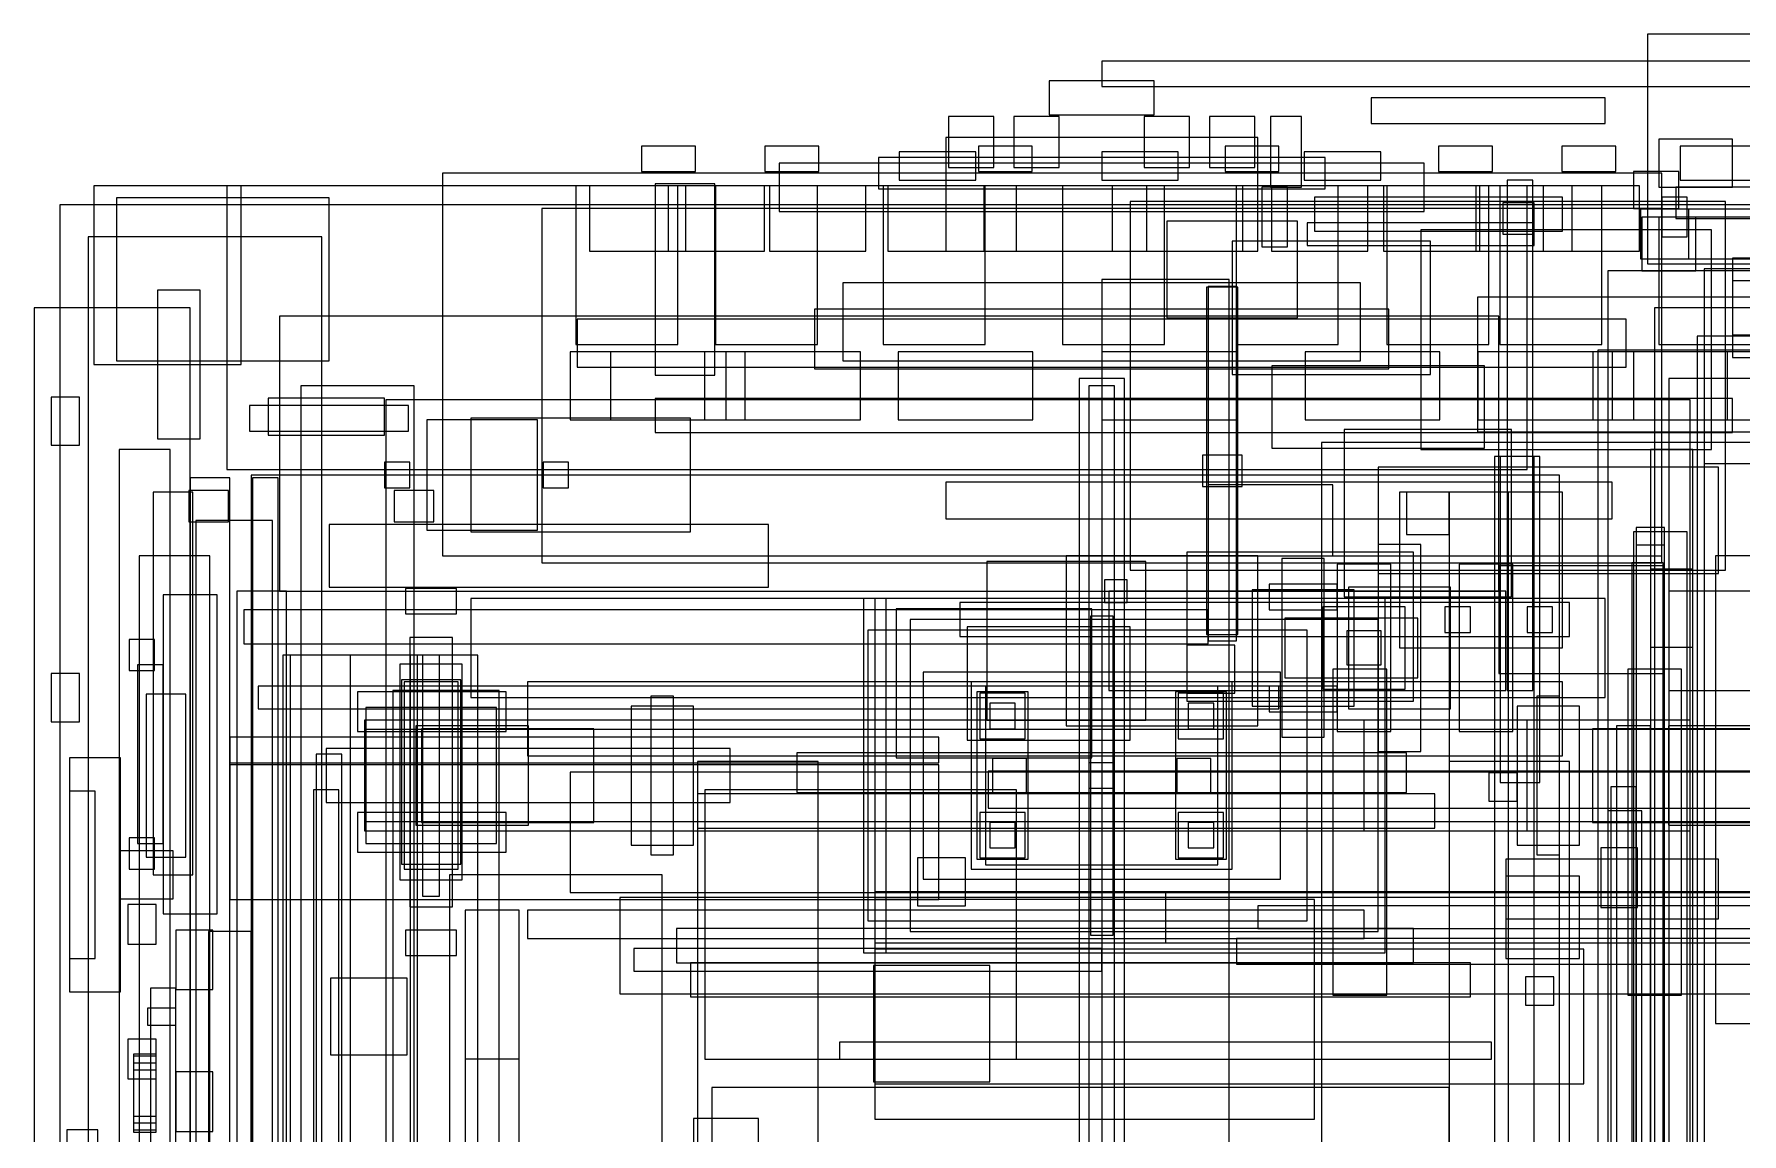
# Model space of a CAD drawing. Header units: millimetres. Extents: x -18 to 5970, y -985 to 4490.
# Drawn here: x -18 to 1186, y 177 to 953 of the extents above; entities that cross this region are included whole.
import ezdxf

# ---------------------------------------------------------------- set-up
doc = ezdxf.new("R2010")
doc.units = ezdxf.units.MM

msp = doc.modelspace()

# ---------------------------------------------------------------- linework, layer by layer
at = {"layer": 'AS_FITTED_ROUTES'}
for p, q in [((1039, 850), (1021, 850)), ((1021, 850), (1021, 490)), ((1039, 490), (1039, 850)), ((830, 775), (810, 775)), ((810, 775), (810, 525)), ((830, 525), (830, 775)), ((154, 640), (136, 640)), ((136, 640), (136, -640)), ((154, -640), (154, 640)), ((1095, 637), (625, 637)), ((625, 637), (625, 611)), ((1095, 611), (1095, 637)), ((625, 611), (1095, 611)), ((1131, 580), (1109, 580)), ((1109, 580), (1109, -580)), ((1131, -580), (1131, 580)), ((810, 547), (130, 547)), ((130, 547), (130, 523)), ((1065, 552), (635, 552)), ((635, 552), (635, 528)), ((810, 523), (810, 547)), ((1065, 528), (1065, 552)), ((130, 523), (810, 523)), ((635, 528), (1065, 528)), ((810, 525), (830, 525)), ((860, 493), (140, 493)), ((140, 493), (140, 477)), ((860, 477), (860, 493)), ((1021, 490), (1039, 490)), ((140, 477), (860, 477)), ((950, 446), (520, 446)), ((520, 446), (520, 418)), ((950, 418), (950, 446)), ((1305, 433), (655, 433)), ((655, 433), (655, 407)), ((520, 418), (950, 418)), ((655, 407), (1305, 407)), ((3040, 348), (780, 348)), ((780, 348), (780, 312)), ((920, 335), (330, 335)), ((330, 335), (330, 315)), ((920, 315), (920, 335)), ((330, 315), (920, 315)), ((955, 322), (435, 322)), ((435, 322), (435, 298)), ((2930, 315), (830, 315)), ((830, 315), (830, 297)), ((955, 298), (955, 322)), ((780, 312), (3040, 312)), ((435, 298), (955, 298)), ((995, 298), (445, 298)), ((445, 298), (445, 274)), ((830, 297), (2930, 297)), ((995, 274), (995, 298)), ((445, 274), (995, 274)), ((1010, 242), (550, 242)), ((550, 242), (550, 230)), ((1010, 230), (1010, 242)), ((550, 230), (1010, 230))]:
    msp.add_line(p, q, dxfattribs=at)
at = {"layer": 'BODY'}
for p, q in [((1250, 953), (1120, 953)), ((1120, 953), (1120, 791)), ((1142, 856), (1110, 856)), ((1110, 856), (1110, 830)), ((1142, 856), (1110, 856)), ((1110, 856), (1110, 830)), ((1142, 856), (1110, 856)), ((1110, 856), (1110, 830)), ((1142, 856), (1110, 856)), ((1110, 856), (1110, 830)), ((1142, 830), (1142, 856)), ((1142, 830), (1142, 856)), ((1142, 830), (1142, 856)), ((1142, 830), (1142, 856)), ((1035, 846), (118, 846)), ((118, 846), (118, 646)), ((1130, 855), (270, 855)), ((270, 855), (270, 585)), ((436.026, 846), (364.026, 846)), ((364.026, 846), (364.026, 734)), ((441.642, 846), (373.642, 846)), ((373.642, 846), (373.642, 800)), ((462, 847.5), (420, 847.5)), ((420, 847.5), (420, 712.5)), ((497.09, 846), (429.09, 846)), ((429.09, 846), (429.09, 800)), ((436.026, 734), (436.026, 846)), ((441.642, 800), (441.642, 846)), ((462, 712.5), (462, 847.5)), ((534.5, 846), (462.5, 846)), ((462.5, 846), (462.5, 734)), ((497.09, 800), (497.09, 846)), ((568.691, 846), (500.691, 846)), ((500.691, 846), (500.691, 800)), ((534.5, 734), (534.5, 846)), ((568.691, 800), (568.691, 846)), ((652.796, 846), (580.796, 846)), ((580.796, 846), (580.796, 734)), ((652.192, 846), (584.192, 846)), ((584.192, 846), (584.192, 800)), ((652.192, 800), (652.192, 846)), ((652.796, 734), (652.796, 846)), ((742.632, 846), (674.632, 846)), ((674.632, 846), (674.632, 800)), ((779.334, 846), (707.334, 846)), ((707.334, 846), (707.334, 734)), ((742.632, 800), (742.632, 846)), ((834.639, 846), (766.639, 846)), ((766.639, 846), (766.639, 800)), ((779.334, 734), (779.334, 846)), ((901.728, 846), (829.728, 846)), ((829.728, 846), (829.728, 734)), ((834.639, 800), (834.639, 846)), ((922.746, 846), (854.746, 846)), ((854.746, 846), (854.746, 800)), ((901.728, 734), (901.728, 846)), ((922.746, 800), (922.746, 846)), ((1001.72, 846), (933.72, 846)), ((933.72, 846), (933.72, 800)), ((1007.998, 846), (935.998, 846)), ((935.998, 846), (935.998, 734)), ((1066.868, 846), (998.868, 846)), ((998.868, 846), (998.868, 800)), ((1001.72, 800), (1001.72, 846)), ((1007.998, 734), (1007.998, 846)), ((1087.74, 846), (1015.74, 846)), ((1015.74, 846), (1015.74, 734)), ((1035, 646), (1035, 846)), ((1114.32, 846), (1046.32, 846)), ((1046.32, 846), (1046.32, 800)), ((1066.868, 800), (1066.868, 846)), ((1087.74, 734), (1087.74, 846)), ((1114.32, 800), (1114.32, 846)), ((1130, 585), (1130, 855)), ((1920, 845), (1140, 845)), ((1140, 845), (1140, 823)), ((1060, 838), (885, 838)), ((885, 838), (885, 814)), ((1060, 838), (885, 838)), ((885, 838), (885, 814)), ((1060, 838), (885, 838)), ((885, 838), (885, 814)), ((1060, 838), (885, 838)), ((885, 838), (885, 814)), ((1060, 838), (885, 838)), ((885, 838), (885, 814)), ((1040, 834), (1018, 834)), ((1018, 834), (1018, 812)), ((1040, 812), (1040, 834)), ((1060, 814), (1060, 838)), ((1060, 814), (1060, 838)), ((1060, 814), (1060, 838)), ((1060, 814), (1060, 838)), ((1060, 814), (1060, 838)), ((1148, 838), (1130, 838)), ((1130, 838), (1130, 810)), ((1148, 810), (1148, 838)), ((1040, 820), (880, 820)), ((880, 820), (880, 804)), ((1040, 820), (880, 820)), ((880, 820), (880, 804)), ((1040, 820), (880, 820)), ((880, 820), (880, 804)), ((1040, 820), (880, 820)), ((880, 820), (880, 804)), ((1040, 820), (880, 820)), ((880, 820), (880, 804)), ((1040, 804), (1040, 820)), ((1040, 804), (1040, 820)), ((1040, 804), (1040, 820)), ((1040, 804), (1040, 820)), ((1040, 804), (1040, 820)), ((1110, 830), (1142, 830)), ((1110, 830), (1142, 830)), ((1110, 830), (1142, 830)), ((1110, 830), (1142, 830)), ((1149, 829.5), (1115, 829.5)), ((1115, 829.5), (1115, 794.5)), ((1675, 829.5), (1115, 829.5)), ((1115, 829.5), (1115, 794.5)), ((1675, 829.5), (1115, 829.5)), ((1115, 829.5), (1115, 794.5)), ((1154, 824), (1116, 824)), ((1116, 824), (1116, 786)), ((1154, 824), (1116, 824)), ((1116, 824), (1116, 786)), ((1938, 824), (1128, 824)), ((1128, 824), (1128, 734)), ((1140, 823), (1920, 823)), ((1149, 794.5), (1149, 829.5)), ((1154, 786), (1154, 824)), ((1154, 786), (1154, 824)), ((885, 814), (1060, 814)), ((885, 814), (1060, 814)), ((885, 814), (1060, 814)), ((885, 814), (1060, 814)), ((885, 814), (1060, 814)), ((1165, 815), (960, 815)), ((960, 815), (960, 660)), ((1018, 812), (1040, 812)), ((1130, 810), (1148, 810)), ((1165, 660), (1165, 815)), ((373.642, 800), (441.642, 800)), ((429.09, 800), (497.09, 800)), ((500.691, 800), (568.691, 800)), ((584.192, 800), (652.192, 800)), ((674.632, 800), (742.632, 800)), ((766.639, 800), (834.639, 800)), ((854.746, 800), (922.746, 800)), ((880, 804), (1040, 804)), ((880, 804), (1040, 804)), ((880, 804), (1040, 804)), ((880, 804), (1040, 804)), ((880, 804), (1040, 804)), ((933.72, 800), (1001.72, 800)), ((998.868, 800), (1066.868, 800)), ((1046.32, 800), (1114.32, 800)), ((1980, 795), (1180, 795)), ((1180, 795), (1180, 725)), ((1115, 794.5), (1149, 794.5)), ((1115, 794.5), (1675, 794.5)), ((1115, 794.5), (1675, 794.5)), ((1116, 786), (1154, 786)), ((1116, 786), (1154, 786)), ((1120, 791), (1250, 791)), ((1232, 779), (1180, 779)), ((1180, 779), (1180, 741)), ((3050, 767.5), (1000, 767.5)), ((1000, 767.5), (1000, 672.5)), ((1015, 754), (155, 754)), ((155, 754), (155, 560)), ((1105, 752), (365, 752)), ((365, 752), (365, 718)), ((1015, 560), (1015, 754)), ((1105, 718), (1105, 752)), ((1235, 740), (1155, 740)), ((1155, 740), (1155, -740)), ((1180, 741), (1232, 741)), ((364.026, 734), (436.026, 734)), ((462.5, 734), (534.5, 734)), ((580.796, 734), (652.796, 734)), ((707.334, 734), (779.334, 734)), ((829.728, 734), (901.728, 734)), ((935.998, 734), (1007.998, 734)), ((1015.74, 734), (1087.74, 734)), ((1275, 730), (1085, 730)), ((1085, 730), (1085, -730)), ((1128, 734), (1938, 734)), ((1180, 725), (1980, 725)), ((365, 718), (1105, 718)), ((420, 712.5), (462, 712.5)), ((250, 705), (170, 705)), ((170, 705), (170, -705)), ((250, -705), (250, 705)), ((1215, 710), (1135, 710)), ((1135, 710), (1135, -710)), ((1150, 695), (230, 695)), ((230, 695), (230, -695)), ((1180, 696), (420, 696)), ((420, 696), (420, 672)), ((1150, -695), (1150, 695)), ((1180, 672), (1180, 696)), ((420, 672), (1180, 672)), ((3440, 665), (890, 665)), ((890, 665), (890, -665)), ((1000, 672.5), (3050, 672.5)), ((78, 660), (42, 660)), ((42, 660), (42, -660)), ((78, -660), (78, 660)), ((834, 656), (806, 656)), ((806, 656), (806, 634)), ((834, 634), (834, 656)), ((960, 660), (1165, 660)), ((1040, 655), (1012, 655)), ((1012, 655), (1012, -655)), ((1044, 655), (1016, 655)), ((1016, 655), (1016, 425)), ((1040, -655), (1040, 655)), ((1044, 425), (1044, 655)), ((1152, 660), (1122, 660)), ((1122, 660), (1122, -660)), ((1152, 660), (1122, 660)), ((1122, 660), (1122, -660)), ((1152, -660), (1152, 660)), ((1152, -660), (1152, 660)), ((120, 640), (92, 640)), ((92, 640), (92, -640)), ((118, 646), (1035, 646)), ((120, -640), (120, 640)), ((1058, 642), (135, 642)), ((135, 642), (135, -642)), ((1058, -642), (1058, 642)), ((1195, 650), (1160, 650)), ((1160, 650), (1160, -650)), ((806, 634), (834, 634)), ((898, 635), (810, 635)), ((810, 635), (810, 585)), ((898, 585), (898, 635)), ((1022, 630), (980, 630)), ((980, 630), (980, -630)), ((1022, -630), (1022, 630)), ((150, 610), (96, 610)), ((96, 610), (96, -610)), ((150, -610), (150, 610)), ((1132, 605), (1112, 605)), ((1112, 605), (1112, -605)), ((1132, -605), (1132, 605)), ((1148, 602), (1110, 602)), ((1110, 602), (1110, -602)), ((1132, 592.5), (1112, 592.5)), ((1112, 592.5), (1112, -592.5)), ((1132, -592.5), (1132, 592.5)), ((1148, -602), (1148, 602)), ((270, 585), (1130, 585)), ((810, 585), (898, 585)), ((1131, 578), (1015, 578)), ((1015, 578), (1015, 502)), ((1152, 575.5), (1122, 575.5)), ((1122, 575.5), (1122, 520.5)), ((1131, 502), (1131, 578)), ((1152, 520.5), (1152, 575.5)), ((155, 560), (1015, 560)), ((1090, 555), (290, 555)), ((290, 555), (290, 485)), ((1090, 485), (1090, 555)), ((995, 549), (977, 549)), ((977, 549), (977, 531)), ((995, 531), (995, 549)), ((1053, 549), (1035, 549)), ((1035, 549), (1035, 531)), ((1053, 531), (1053, 549)), ((977, 531), (995, 531)), ((1035, 531), (1053, 531)), ((1122, 520.5), (1152, 520.5)), ((1060, 496), (330, 496)), ((330, 496), (330, 444)), ((1015, 502), (1131, 502)), ((1060, 444), (1060, 496)), ((290, 485), (1090, 485)), ((1122, 465), (1098, 465)), ((1098, 465), (1098, 35)), ((1122, 35), (1122, 465)), ((330, 444), (1060, 444)), ((1028, 432), (1008, 432)), ((1008, 432), (1008, 412)), ((1016, 425), (1044, 425)), ((1028, 412), (1028, 432)), ((1112, 422), (1094, 422)), ((1094, 422), (1094, 82)), ((1112, 82), (1112, 422)), ((1008, 412), (1028, 412)), ((1116, 405), (1092, 405)), ((1092, 405), (1092, -75)), ((1116, -75), (1116, 405)), ((1113, 379), (1087, 379)), ((1087, 379), (1087, 337)), ((1113, 337), (1113, 379)), ((1170, 371), (1020, 371)), ((1020, 371), (1020, 329)), ((1170, 329), (1170, 371)), ((1225, 348), (575, 348)), ((575, 348), (575, 312)), ((1020, 329), (1170, 329)), ((1087, 337), (1113, 337)), ((575, 312), (1225, 312)), ((1054, 288), (1034, 288)), ((1034, 288), (1034, 268)), ((1054, 268), (1054, 288)), ((1034, 268), (1054, 268))]:
    msp.add_line(p, q, dxfattribs=at)
at = {"layer": 'BRAKE_SYSTEM'}
for p, q in [((866, 845), (848, 845)), ((848, 845), (848, 803)), ((866, 803), (866, 845)), ((873, 821), (781, 821)), ((781, 821), (781, 753)), ((873, 753), (873, 821)), ((967, 807), (827, 807)), ((827, 807), (827, 713)), ((848, 803), (866, 803)), ((967, 713), (967, 807)), ((831, 774.5), (809, 774.5)), ((809, 774.5), (809, 529.5)), ((831, 529.5), (831, 774.5)), ((937.5, 759), (532.5, 759)), ((532.5, 759), (532.5, 717)), ((937.5, 717), (937.5, 759)), ((781, 753), (873, 753)), ((532.5, 717), (937.5, 717)), ((827, 713), (967, 713)), ((809, 529.5), (831, 529.5))]:
    msp.add_line(p, q, dxfattribs=at)
at = {"layer": 'CHASSIS'}
for p, q in [((128, 846), (24, 846)), ((24, 846), (24, 720)), ((128, 720), (128, 846)), ((185, 810), (20, 810)), ((20, 810), (20, -810)), ((185, -810), (185, 810)), ((92, 760), (-18, 760)), ((-18, 760), (-18, -760)), ((92, -760), (92, 760)), ((24, 720), (128, 720)), ((1024, 674), (906, 674)), ((906, 674), (906, 556)), ((1024, 556), (1024, 674)), ((119, 631), (91, 631)), ((91, 631), (91, 609)), ((119, 609), (119, 631)), ((264, 631), (236, 631)), ((236, 631), (236, 609)), ((264, 609), (264, 631)), ((980, 630), (950, 630)), ((950, 630), (950, 600)), ((980, 600), (980, 630)), ((91, 609), (119, 609)), ((500, 607), (190, 607)), ((190, 607), (190, 563)), ((236, 609), (264, 609)), ((500, 563), (500, 607)), ((950, 600), (980, 600)), ((766, 581), (654, 581)), ((654, 581), (654, 469)), ((845, 585), (710, 585)), ((710, 585), (710, 465)), ((766, 469), (766, 581)), ((845, 465), (845, 585)), ((190, 563), (500, 563)), ((280, 562), (244, 562)), ((244, 562), (244, 544)), ((280, 544), (280, 562)), ((1020, 560), (740, 560)), ((740, 560), (740, 490)), ((906, 556), (1024, 556)), ((1020, 490), (1020, 560)), ((1415, 560), (1135, 560)), ((1135, 560), (1135, 490)), ((244, 544), (280, 544)), ((277, 527.5), (247, 527.5)), ((247, 527.5), (247, 337.5)), ((277, 337.5), (277, 527.5)), ((284, 508.5), (240, 508.5)), ((240, 508.5), (240, 356.5)), ((284, 356.5), (284, 508.5)), ((283, 497.5), (241, 497.5)), ((241, 497.5), (241, 367.5)), ((283, 367.5), (283, 497.5)), ((936, 505), (898, 505)), ((898, 505), (898, 275)), ((936, 275), (936, 505)), ((1144, 505), (1106, 505)), ((1106, 505), (1106, 275)), ((1144, 275), (1144, 505)), ((89, 487.5), (61, 487.5)), ((61, 487.5), (61, 372.5)), ((89, 372.5), (89, 487.5)), ((315, 489), (210, 489)), ((210, 489), (210, 461)), ((315, 461), (315, 489)), ((740, 490), (1020, 490)), ((1135, 490), (1415, 490)), ((210, 461), (315, 461)), ((654, 469), (766, 469)), ((710, 465), (845, 465)), ((620, 457), (120, 457)), ((120, 457), (120, 439)), ((473, 449), (188, 449)), ((188, 449), (188, 411)), ((473, 411), (473, 449)), ((620, 439), (620, 457)), ((120, 439), (620, 439)), ((620, 437.5), (120, 437.5)), ((120, 437.5), (120, 342.5)), ((535, 440), (450, 440)), ((450, 440), (450, -440)), ((535, -440), (535, 440)), ((620, 342.5), (620, 437.5)), ((1065, 440), (980, 440)), ((980, 440), (980, -440)), ((1065, -440), (1065, 440)), ((3500, 432.5), (360, 432.5)), ((360, 432.5), (360, 347.5)), ((188, 411), (473, 411)), ((315, 404), (210, 404)), ((210, 404), (210, 376)), ((315, 376), (315, 404)), ((210, 376), (315, 376)), ((61, 372.5), (89, 372.5)), ((241, 367.5), (283, 367.5)), ((240, 356.5), (284, 356.5)), ((120, 342.5), (620, 342.5)), ((247, 337.5), (277, 337.5)), ((360, 347.5), (3500, 347.5)), ((280, 321), (244, 321)), ((244, 321), (244, 303)), ((280, 303), (280, 321)), ((244, 303), (280, 303)), ((898, 275), (936, 275)), ((1106, 275), (1144, 275))]:
    msp.add_line(p, q, dxfattribs=at)
at = {"layer": 'DATUM'}
for p, q in [((3020, 934), (735, 934)), ((735, 934), (735, 916)), ((735, 916), (3020, 916)), ((744, 705), (726, 705)), ((726, 705), (726, -705)), ((744, -705), (744, 705)), ((753, 568), (737, 568)), ((737, 568), (737, 552)), ((753, 552), (753, 568)), ((583, 555), (567, 555)), ((567, 555), (567, 305)), ((935, 555), (575, 555)), ((575, 555), (575, 305)), ((583, 305), (583, 555)), ((935, 305), (935, 555)), ((743, 542.5), (727, 542.5)), ((727, 542.5), (727, 317.5)), ((737, 552), (753, 552)), ((743, 317.5), (743, 542.5)), ((295, 515), (205, 515)), ((205, 515), (205, -515)), ((268, 515), (256, 515)), ((256, 515), (256, 345)), ((268, 345), (268, 515)), ((295, -515), (295, 515)), ((199, 445), (181, 445)), ((181, 445), (181, -445)), ((199, -445), (199, 445)), ((197, 420), (179, 420)), ((179, 420), (179, -420)), ((197, -420), (197, 420)), ((256, 345), (268, 345)), ((727, 317.5), (743, 317.5)), ((735, 308), (405, 308)), ((405, 308), (405, 292)), ((567, 305), (583, 305)), ((575, 305), (935, 305)), ((735, 292), (735, 308)), ((405, 292), (735, 292))]:
    msp.add_line(p, q, dxfattribs=at)
at = {"layer": 'ENGINE_BAY'}
for p, q in [((1170, 647.5), (930, 647.5)), ((930, 647.5), (930, 572.5)), ((1170, 572.5), (1170, 647.5)), ((955, 587.5), (795, 587.5)), ((795, 587.5), (795, 482.5)), ((955, 482.5), (955, 587.5)), ((930, 572.5), (1170, 572.5)), ((880, 532.5), (570, 532.5)), ((570, 532.5), (570, 327.5)), ((930, 540), (600, 540)), ((600, 540), (600, 320)), ((880, 327.5), (880, 532.5)), ((930, 320), (930, 540)), ((829, 522), (795, 522)), ((795, 522), (795, 488)), ((829, 488), (829, 522)), ((252.5, 515), (157.5, 515)), ((157.5, 515), (157.5, -515)), ((247.5, 515), (162.5, 515)), ((162.5, 515), (162.5, -515)), ((247.5, -515), (247.5, 515)), ((252.5, -515), (252.5, 515)), ((310, 490), (235, 490)), ((235, 490), (235, -490)), ((310, -490), (310, 490)), ((795, 488), (829, 488)), ((795, 482.5), (955, 482.5)), ((970, 417), (450, 417)), ((450, 417), (450, 393)), ((675, 420), (455, 420)), ((455, 420), (455, 230)), ((675, 230), (675, 420)), ((970, 393), (970, 417)), ((450, 393), (970, 393)), ((639, 372), (605, 372)), ((605, 372), (605, 338)), ((639, 338), (639, 372)), ((885, 342.5), (575, 342.5)), ((575, 342.5), (575, 187.5)), ((605, 338), (639, 338)), ((885, 187.5), (885, 342.5)), ((324, 335), (286, 335)), ((286, 335), (286, 85)), ((324, 85), (324, 335)), ((570, 327.5), (880, 327.5)), ((600, 320), (930, 320)), ((1075, 307.5), (575, 307.5)), ((575, 307.5), (575, 212.5)), ((1075, 212.5), (1075, 307.5)), ((656, 296), (574, 296)), ((574, 296), (574, 214)), ((656, 214), (656, 296)), ((245, 287), (191, 287)), ((191, 287), (191, 233)), ((245, 233), (245, 287)), ((191, 233), (245, 233)), ((324, 230), (286, 230)), ((286, 230), (286, -20)), ((324, 230), (286, 230)), ((286, 230), (286, -20)), ((324, -20), (324, 230)), ((324, -20), (324, 230)), ((455, 230), (675, 230)), ((980, 210), (460, 210)), ((460, 210), (460, -210)), ((574, 214), (656, 214)), ((575, 212.5), (1075, 212.5)), ((980, -210), (980, 210)), ((493, 188), (447, 188)), ((447, 188), (447, 142)), ((493, 142), (493, 188)), ((575, 187.5), (885, 187.5))]:
    msp.add_line(p, q, dxfattribs=at)
at = {"layer": 'EXHAUST'}
for p, q in [((1072, 359), (1020, 359)), ((1020, 359), (1020, 301)), ((1072, 301), (1072, 359)), ((1345, 344), (395, 344)), ((395, 344), (395, 276)), ((1020, 301), (1072, 301)), ((395, 276), (1345, 276))]:
    msp.add_line(p, q, dxfattribs=at)
at = {"layer": 'FRONT_DETAIL'}
for p, q in [((190, 837.5), (40, 837.5)), ((40, 837.5), (40, 722.5)), ((190, 722.5), (190, 837.5)), ((99, 772.5), (69, 772.5)), ((69, 772.5), (69, 667.5)), ((99, 667.5), (99, 772.5)), ((40, 722.5), (190, 722.5)), ((14, 697), (-6, 697)), ((-6, 697), (-6, 663)), ((14, 663), (14, 697)), ((246, 691), (134, 691)), ((134, 691), (134, 673)), ((229, 696.1), (147, 696.1)), ((147, 696.1), (147, 670.1)), ((229, 670.1), (229, 696.1)), ((246, 673), (246, 691)), ((337, 681), (259, 681)), ((259, 681), (259, 603)), ((445, 682), (290, 682)), ((290, 682), (290, 602)), ((337, 603), (337, 681)), ((445, 602), (445, 682)), ((-6, 663), (14, 663)), ((69, 667.5), (99, 667.5)), ((134, 673), (246, 673)), ((147, 670.1), (229, 670.1)), ((247, 651), (229, 651)), ((229, 651), (229, 633)), ((247, 633), (247, 651)), ((359, 651), (341, 651)), ((341, 651), (341, 633)), ((359, 633), (359, 651)), ((94, 630), (66, 630)), ((66, 630), (66, 360)), ((94, 360), (94, 630)), ((229, 633), (247, 633)), ((341, 633), (359, 633)), ((259, 603), (337, 603)), ((290, 602), (445, 602)), ((106, 585), (56, 585)), ((56, 585), (56, -585)), ((106, -585), (106, 585)), ((111, 557.5), (73, 557.5)), ((73, 557.5), (73, 332.5)), ((111, 332.5), (111, 557.5)), ((160, 560), (125, 560)), ((125, 560), (125, -560)), ((160, -560), (160, 560)), ((67, 526), (49, 526)), ((49, 526), (49, 504)), ((67, 504), (67, 526)), ((73, 508), (55, 508)), ((55, 508), (55, 382)), ((73, 382), (73, 508)), ((14, 502), (-6, 502)), ((-6, 502), (-6, 468)), ((14, 468), (14, 502)), ((49, 504), (67, 504)), ((-6, 468), (14, 468)), ((43, 442.5), (7, 442.5)), ((7, 442.5), (7, 277.5)), ((43, 277.5), (43, 442.5)), ((25, 419), (7, 419)), ((7, 419), (7, 301)), ((25, 301), (25, 419)), ((67, 386), (49, 386)), ((49, 386), (49, 364)), ((67, 364), (67, 386)), ((80, 377), (42, 377)), ((42, 377), (42, 343)), ((55, 382), (73, 382)), ((80, 343), (80, 377)), ((49, 364), (67, 364)), ((66, 360), (94, 360)), ((42, 343), (80, 343)), ((68, 339), (48, 339)), ((48, 339), (48, 311)), ((68, 311), (68, 339)), ((73, 332.5), (111, 332.5)), ((108, 321), (82, 321)), ((82, 321), (82, 279)), ((135, 320), (105, 320)), ((105, 320), (105, -320)), ((108, 279), (108, 321)), ((135, -320), (135, 320)), ((48, 311), (68, 311)), ((7, 301), (25, 301)), ((7, 277.5), (43, 277.5)), ((82, 280), (64, 280)), ((64, 280), (64, -280)), ((82, 280), (64, 280)), ((64, 280), (64, -280)), ((82, 280), (64, 280)), ((64, 280), (64, -280)), ((82, 280), (64, 280)), ((64, 280), (64, -280)), ((82, -280), (82, 280)), ((82, -280), (82, 280)), ((82, -280), (82, 280)), ((82, -280), (82, 280)), ((82, 279), (108, 279)), ((82, 266), (62, 266)), ((62, 266), (62, 254)), ((82, 254), (82, 266)), ((62, 254), (82, 254)), ((68, 244), (48, 244)), ((48, 244), (48, 216)), ((68, 216), (68, 244)), ((68, 233.5), (52, 233.5)), ((52, 233.5), (52, 222.5)), ((68, 232), (52, 232)), ((52, 232), (52, 180)), ((68, 222.5), (68, 233.5)), ((68, 180), (68, 232)), ((68, 227), (52, 227)), ((52, 227), (52, 185)), ((52, 222.5), (68, 222.5)), ((68, 185), (68, 227)), ((108, 221), (82, 221)), ((82, 221), (82, 179)), ((108, 179), (108, 221)), ((48, 216), (68, 216)), ((68, 189.5), (52, 189.5)), ((52, 189.5), (52, 178.5)), ((52, 185), (68, 185)), ((68, 178.5), (68, 189.5)), ((27, 180), (5, 180)), ((5, 180), (5, -180)), ((27, -180), (27, 180)), ((52, 180), (68, 180)), ((52, 178.5), (68, 178.5)), ((82, 179), (108, 179))]:
    msp.add_line(p, q, dxfattribs=at)
at = {"layer": 'FUEL_SYSTEM'}
for p, q in [((2915, 338), (845, 338)), ((845, 338), (845, 322)), ((845, 322), (2915, 322))]:
    msp.add_line(p, q, dxfattribs=at)
at = {"layer": 'HARD_TOP'}
for p, q in [((1180, 879), (1128, 879)), ((1128, 879), (1128, 845)), ((1197, 874), (1143, 874)), ((1143, 874), (1143, 850)), ((1197, 874), (1143, 874)), ((1143, 874), (1143, 850)), ((1180, 845), (1180, 879)), ((1128, 845), (1180, 845)), ((1143, 850), (1197, 850)), ((1143, 850), (1197, 850)), ((1208, 786), (1092, 786)), ((1092, 786), (1092, -786)), ((1230, 787.5), (1160, 787.5)), ((1160, 787.5), (1160, -787.5)), ((3440, 760), (1125, 760)), ((1125, 760), (1125, -760))]:
    msp.add_line(p, q, dxfattribs=at)
at = {"layer": 'INTERIOR'}
for p, q in [((1200, 585), (1168, 585)), ((1168, 585), (1168, 255)), ((1168, 255), (1200, 255))]:
    msp.add_line(p, q, dxfattribs=at)
at = {"layer": 'MECHANICAL_CLEARANCE'}
for p, q in [((1175, 835), (755, 835)), ((755, 835), (755, 575)), ((1175, 575), (1175, 835)), ((755, 575), (1175, 575)), ((425, 360), (275, 360)), ((275, 360), (275, -360)), ((425, -360), (425, 360))]:
    msp.add_line(p, q, dxfattribs=at)
at = {"layer": 'OVERALL'}
for p, q in [((3840, 832.5), (0, 832.5)), ((0, 832.5), (0, -832.5))]:
    msp.add_line(p, q, dxfattribs=at)
at = {"layer": 'RUNNING_GEAR'}
for p, q in [((772, 920), (698, 920)), ((698, 920), (698, 896)), ((772, 896), (772, 920)), ((1090, 908), (925, 908)), ((925, 908), (925, 890)), ((1090, 890), (1090, 908)), ((659, 895), (627, 895)), ((627, 895), (627, 859)), ((659, 859), (659, 895)), ((705, 895), (673, 895)), ((673, 895), (673, 859)), ((705, 895), (673, 895)), ((673, 895), (673, 859)), ((698, 896), (772, 896)), ((705, 859), (705, 895)), ((705, 859), (705, 895)), ((797, 895), (765, 895)), ((765, 895), (765, 859)), ((797, 895), (765, 895)), ((765, 895), (765, 859)), ((797, 859), (797, 895)), ((797, 859), (797, 895)), ((843, 895), (811, 895)), ((811, 895), (811, 859)), ((843, 859), (843, 895)), ((876, 895), (854, 895)), ((854, 895), (854, 845)), ((876, 845), (876, 895)), ((845, 880), (625, 880)), ((625, 880), (625, 800)), ((845, 800), (845, 880)), ((925, 890), (1090, 890)), ((448.449, 874), (410.449, 874)), ((410.449, 874), (410.449, 856)), ((448.449, 874), (410.449, 874)), ((410.449, 874), (410.449, 856)), ((448.449, 856), (448.449, 874)), ((448.449, 856), (448.449, 874)), ((535.412, 874), (497.412, 874)), ((497.412, 874), (497.412, 856)), ((535.412, 874), (497.412, 874)), ((497.412, 874), (497.412, 856)), ((535.412, 856), (535.412, 874)), ((535.412, 856), (535.412, 874)), ((646.106, 870), (592.106, 870)), ((592.106, 870), (592.106, 850)), ((646.106, 870), (592.106, 870)), ((592.106, 870), (592.106, 850)), ((646.106, 850), (646.106, 870)), ((646.106, 850), (646.106, 870)), ((686.037, 874), (648.037, 874)), ((648.037, 874), (648.037, 856)), ((686.037, 874), (648.037, 874)), ((648.037, 874), (648.037, 856)), ((686.037, 856), (686.037, 874)), ((686.037, 856), (686.037, 874)), ((789, 870), (735, 870)), ((735, 870), (735, 850)), ((789, 870), (735, 870)), ((735, 870), (735, 850)), ((789, 850), (789, 870)), ((789, 850), (789, 870)), ((859.963, 874), (821.963, 874)), ((821.963, 874), (821.963, 856)), ((859.963, 874), (821.963, 874)), ((821.963, 874), (821.963, 856)), ((859.963, 856), (859.963, 874)), ((859.963, 856), (859.963, 874)), ((931.894, 870), (877.894, 870)), ((877.894, 870), (877.894, 850)), ((931.894, 870), (877.894, 870)), ((877.894, 870), (877.894, 850)), ((931.894, 850), (931.894, 870)), ((931.894, 850), (931.894, 870)), ((1010.588, 874), (972.588, 874)), ((972.588, 874), (972.588, 856)), ((1010.588, 874), (972.588, 874)), ((972.588, 874), (972.588, 856)), ((1010.588, 856), (1010.588, 874)), ((1010.588, 856), (1010.588, 874)), ((1097.551, 874), (1059.551, 874)), ((1059.551, 874), (1059.551, 856)), ((1097.551, 874), (1059.551, 874)), ((1059.551, 874), (1059.551, 856)), ((1097.551, 856), (1097.551, 874)), ((1097.551, 856), (1097.551, 874)), ((410.449, 856), (448.449, 856)), ((410.449, 856), (448.449, 856)), ((497.412, 856), (535.412, 856)), ((497.412, 856), (535.412, 856)), ((962.5, 862), (507.5, 862)), ((507.5, 862), (507.5, 828)), ((892.5, 866), (577.5, 866)), ((577.5, 866), (577.5, 844)), ((627, 859), (659, 859)), ((648.037, 856), (686.037, 856)), ((648.037, 856), (686.037, 856)), ((673, 859), (705, 859)), ((673, 859), (705, 859)), ((765, 859), (797, 859)), ((765, 859), (797, 859)), ((811, 859), (843, 859)), ((821.963, 856), (859.963, 856)), ((821.963, 856), (859.963, 856)), ((892.5, 844), (892.5, 866)), ((962.5, 828), (962.5, 862)), ((972.588, 856), (1010.588, 856)), ((972.588, 856), (1010.588, 856)), ((1059.551, 856), (1097.551, 856)), ((1059.551, 856), (1097.551, 856)), ((577.5, 844), (892.5, 844)), ((592.106, 850), (646.106, 850)), ((592.106, 850), (646.106, 850)), ((735, 850), (789, 850)), ((735, 850), (789, 850)), ((854, 845), (876, 845)), ((877.894, 850), (931.894, 850)), ((877.894, 850), (931.894, 850)), ((1130, 830), (340, 830)), ((340, 830), (340, 580)), ((507.5, 828), (962.5, 828)), ((1130, 580), (1130, 830)), ((625, 800), (845, 800)), ((917.5, 777.5), (552.5, 777.5)), ((552.5, 777.5), (552.5, 722.5)), ((825, 780), (735, 780)), ((735, 780), (735, -780)), ((825, -780), (825, 780)), ((917.5, 722.5), (917.5, 777.5)), ((455, 729), (360, 729)), ((360, 729), (360, 681)), ((483.545, 729), (388.545, 729)), ((388.545, 729), (388.545, 681)), ((483.545, 729), (388.545, 729)), ((388.545, 729), (388.545, 681)), ((455, 681), (455, 729)), ((564.835, 729), (469.835, 729)), ((469.835, 729), (469.835, 681)), ((564.835, 729), (469.835, 729)), ((469.835, 729), (469.835, 681)), ((483.545, 681), (483.545, 729)), ((483.545, 681), (483.545, 729)), ((564.835, 681), (564.835, 729)), ((564.835, 681), (564.835, 729)), ((686.494, 729), (591.494, 729)), ((591.494, 729), (591.494, 681)), ((686.494, 729), (591.494, 729)), ((591.494, 729), (591.494, 681)), ((686.494, 681), (686.494, 729)), ((686.494, 681), (686.494, 729)), ((830, 729), (735, 729)), ((735, 729), (735, 681)), ((830, 729), (735, 729)), ((735, 729), (735, 681)), ((830, 681), (830, 729)), ((830, 681), (830, 729)), ((973.506, 729), (878.506, 729)), ((878.506, 729), (878.506, 681)), ((973.506, 729), (878.506, 729)), ((878.506, 729), (878.506, 681)), ((973.506, 681), (973.506, 729)), ((973.506, 681), (973.506, 729)), ((1095.165, 729), (1000.165, 729)), ((1000.165, 729), (1000.165, 681)), ((1095.165, 729), (1000.165, 729)), ((1000.165, 729), (1000.165, 681)), ((1176.455, 729), (1081.455, 729)), ((1081.455, 729), (1081.455, 681)), ((1176.455, 729), (1081.455, 729)), ((1081.455, 729), (1081.455, 681)), ((1095.165, 681), (1095.165, 729)), ((1095.165, 681), (1095.165, 729)), ((1205, 729), (1110, 729)), ((1110, 729), (1110, 681)), ((1176.455, 681), (1176.455, 729)), ((1176.455, 681), (1176.455, 729)), ((552.5, 722.5), (917.5, 722.5)), ((1005, 719), (855, 719)), ((855, 719), (855, 661)), ((1005, 661), (1005, 719)), ((751, 710), (719, 710)), ((719, 710), (719, -710)), ((751, -710), (751, 710)), ((360, 681), (455, 681)), ((388.545, 681), (483.545, 681)), ((388.545, 681), (483.545, 681)), ((469.835, 681), (564.835, 681)), ((469.835, 681), (564.835, 681)), ((591.494, 681), (686.494, 681)), ((591.494, 681), (686.494, 681)), ((735, 681), (830, 681)), ((735, 681), (830, 681)), ((878.506, 681), (973.506, 681)), ((878.506, 681), (973.506, 681)), ((1000.165, 681), (1095.165, 681)), ((1000.165, 681), (1095.165, 681)), ((1081.455, 681), (1176.455, 681)), ((1081.455, 681), (1176.455, 681)), ((1110, 681), (1205, 681)), ((855, 661), (1005, 661)), ((1060, 630), (945, 630)), ((945, 630), (945, 520)), ((1060, 520), (1060, 630)), ((960, 593), (930, 593)), ((930, 593), (930, 447)), ((960, 447), (960, 593)), ((340, 580), (1130, 580)), ((892, 583), (862, 583)), ((862, 583), (862, 457)), ((892, 457), (892, 583)), ((939, 579), (901, 579)), ((901, 579), (901, 461)), ((939, 461), (939, 579)), ((1025, 579), (987, 579)), ((987, 579), (987, 461)), ((1025, 461), (1025, 579)), ((913, 561), (841, 561)), ((841, 561), (841, 479)), ((901, 565), (853, 565)), ((853, 565), (853, 547)), ((901, 547), (901, 565)), ((981, 563), (909, 563)), ((909, 563), (909, 477)), ((913, 479), (913, 561)), ((981, 477), (981, 563)), ((728, 547.5), (590, 547.5)), ((590, 547.5), (590, 442.5)), ((728, 442.5), (728, 547.5)), ((853, 547), (901, 547)), ((949, 549), (891, 549)), ((891, 549), (891, 491)), ((949, 491), (949, 549)), ((755, 535), (640, 535)), ((640, 535), (640, 455)), ((755, 455), (755, 535)), ((957.86, 541), (864.14, 541)), ((864.14, 541), (864.14, 499)), ((932, 532), (908, 532)), ((908, 532), (908, 508)), ((932, 508), (932, 532)), ((957.86, 499), (957.86, 541)), ((945, 520), (1060, 520)), ((908, 508), (932, 508)), ((281, 496), (243, 496)), ((243, 496), (243, 364)), ((281, 364), (281, 496)), ((861, 503), (609, 503)), ((609, 503), (609, 357)), ((827, 496), (643, 496)), ((643, 496), (643, 364)), ((827, 364), (827, 496)), ((861, 357), (861, 503)), ((864.14, 499), (957.86, 499)), ((433, 486), (417, 486)), ((417, 486), (417, 374)), ((433, 374), (433, 486)), ((683, 489), (647, 489)), ((647, 489), (647, 371)), ((681, 488), (649, 488)), ((649, 488), (649, 456)), ((817, 493), (653, 493)), ((653, 493), (653, 367)), ((681, 456), (681, 488)), ((683, 371), (683, 489)), ((823, 489), (787, 489)), ((787, 489), (787, 371)), ((821, 488), (789, 488)), ((789, 488), (789, 456)), ((817, 367), (817, 493)), ((821, 456), (821, 488)), ((823, 371), (823, 489)), ((901, 493), (853, 493)), ((853, 493), (853, 475)), ((891, 491), (949, 491)), ((901, 475), (901, 493)), ((1058, 486), (1042, 486)), ((1042, 486), (1042, 374)), ((1058, 374), (1058, 486)), ((308, 478), (216, 478)), ((216, 478), (216, 382)), ((308, 382), (308, 478)), ((447, 479), (403, 479)), ((403, 479), (403, 381)), ((447, 381), (447, 479)), ((674, 481), (656, 481)), ((656, 481), (656, 463)), ((674, 463), (674, 481)), ((814, 481), (796, 481)), ((796, 481), (796, 463)), ((814, 463), (814, 481)), ((841, 479), (913, 479)), ((853, 475), (901, 475)), ((909, 477), (981, 477)), ((1072, 479), (1028, 479)), ((1028, 479), (1028, 381)), ((1072, 381), (1072, 479)), ((1150, 469), (215, 469)), ((215, 469), (215, 391)), ((1035, 469), (215, 469)), ((215, 469), (215, 391)), ((920, 469), (215, 469)), ((215, 469), (215, 391)), ((1265, 462.5), (215, 462.5)), ((215, 462.5), (215, 397.5)), ((330.78, 465), (251.22, 465)), ((251.22, 465), (251.22, 395)), ((376.803, 463), (255.197, 463)), ((255.197, 463), (255.197, 397)), ((330.78, 395), (330.78, 465)), ((376.803, 397), (376.803, 463)), ((656, 463), (674, 463)), ((796, 463), (814, 463)), ((901, 461), (939, 461)), ((920, 391), (920, 469)), ((987, 461), (1025, 461)), ((1035, 391), (1035, 469)), ((1261.736, 463), (1081.264, 463)), ((1081.264, 463), (1081.264, 397)), ((1261.222, 465), (1134.778, 465)), ((1134.778, 465), (1134.778, 395)), ((1150, 391), (1150, 469)), ((640, 455), (755, 455)), ((649, 456), (681, 456)), ((789, 456), (821, 456)), ((862, 457), (892, 457)), ((930, 447), (960, 447)), ((590, 442.5), (728, 442.5)), ((682, 442), (658, 442)), ((658, 442), (658, 418)), ((682, 418), (682, 442)), ((744, 439), (726, 439)), ((726, 439), (726, 421)), ((744, 421), (744, 439)), ((812, 442), (788, 442)), ((788, 442), (788, 418)), ((812, 418), (812, 442)), ((658, 418), (682, 418)), ((726, 421), (744, 421)), ((788, 418), (812, 418)), ((215, 397.5), (1265, 397.5)), ((681, 404), (649, 404)), ((649, 404), (649, 372)), ((681, 372), (681, 404)), ((821, 404), (789, 404)), ((789, 404), (789, 372)), ((821, 372), (821, 404)), ((215, 391), (1150, 391)), ((215, 391), (1035, 391)), ((215, 391), (920, 391)), ((251.22, 395), (330.78, 395)), ((255.197, 397), (376.803, 397)), ((674, 397), (656, 397)), ((656, 397), (656, 379)), ((674, 379), (674, 397)), ((814, 397), (796, 397)), ((796, 397), (796, 379)), ((814, 379), (814, 397)), ((1081.264, 397), (1261.736, 397)), ((1134.778, 395), (1261.222, 395)), ((216, 382), (308, 382)), ((403, 381), (447, 381)), ((417, 374), (433, 374)), ((656, 379), (674, 379)), ((796, 379), (814, 379)), ((1028, 381), (1072, 381)), ((1042, 374), (1058, 374)), ((243, 364), (281, 364)), ((643, 364), (827, 364)), ((647, 371), (683, 371)), ((649, 372), (681, 372)), ((653, 367), (817, 367)), ((787, 371), (823, 371)), ((789, 372), (821, 372)), ((609, 357), (861, 357))]:
    msp.add_line(p, q, dxfattribs=at)

doc.saveas('drawing.dxf')
